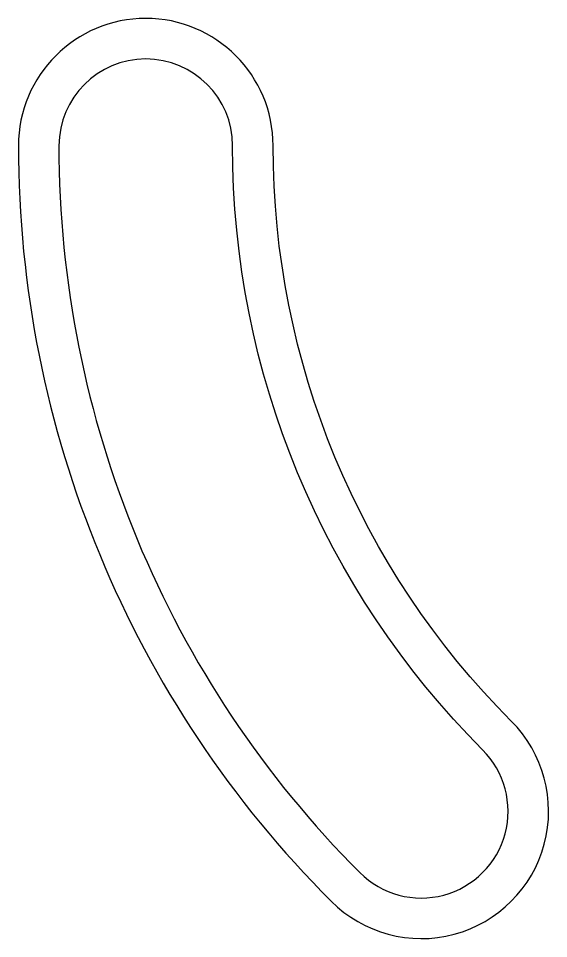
# Model space of a CAD drawing. Header units: inches. Extents: x -1.84 to -0.93, y -1.37 to 0.22.
import ezdxf

# ---------------------------------------------------------------- set-up
doc = ezdxf.new("R2010")
doc.units = ezdxf.units.IN
doc.layers.get('0').update_dxf_attribs({"linetype": 'CONTINUOUS'})

msp = doc.modelspace()

# ---------------------------------------------------------------- linework, layer by layer
for points in [[(-1.405, 0, 1), (-1.845, 0, 0.198912), (-1.3046, -1.3046, 1), (-0.9935, -0.9935, -0.198912)], [(-1.475, 0, 1), (-1.775, 0, 0.198912), (-1.2551, -1.2551, 1), (-1.043, -1.043, -0.198912)]]:
    msp.add_lwpolyline(points, format="xyb", close=True)

doc.saveas('drawing.dxf')
